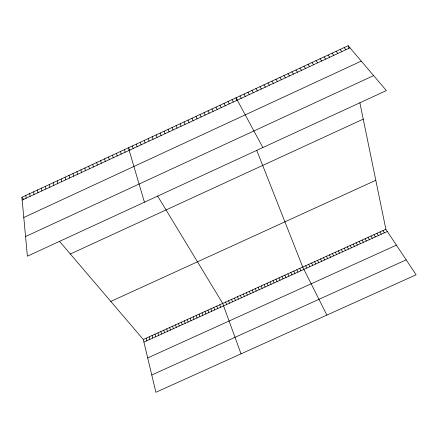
<?xml version="1.0" encoding="UTF-8"?>
<svg xmlns="http://www.w3.org/2000/svg" width="438" height="438" viewBox="0 0 438 438"><rect width="100%" height="100%" fill="white"/><g stroke="black" fill="none" stroke-linecap="round" stroke-linejoin="round"><path stroke-width="0.66" d="M21.9 197.248L348.161 45.716L386.376 90.573L27.391 256.192L21.9 197.248L23.849 199.531M22.163 200.051L349.973 47.846M23.789 217.489L361.268 61.106M25.563 236.542L373.625 75.604M70.332 254.007L363.239 119.131M110.809 301.432L375.804 180.292M59.48 241.289L143.303 339.51L385.867 229.266L359.866 102.7M143.916 342.083L387.334 231.483M147.705 357.934L396.412 245.149M151.778 374.983L406.185 259.854M344.137 47.589L345.927 49.724M340.107 49.456L341.886 51.602M336.088 51.328L337.84 53.48M332.064 53.195L333.8 55.358M328.046 55.062L329.765 57.23M324.027 56.929L325.724 59.108M320.014 58.791L321.689 60.981M315.995 60.658L317.654 62.853M311.982 62.519L313.624 64.725M307.974 64.386L309.589 66.598M303.961 66.248L305.56 68.465M299.953 68.109L301.536 70.337M295.946 69.971L297.506 72.204M291.943 71.827L293.482 74.077M287.936 73.688L289.463 75.944M283.933 75.55L285.439 77.811M385.867 229.266L416.1 274.785L155.906 392.284L143.303 339.51M382.883 230.623L384.345 232.841M279.937 77.406L281.42 79.678M379.905 231.976L381.356 234.199M376.926 233.334L378.366 235.556M275.935 79.262L277.402 81.545M373.948 234.686L375.377 236.914M370.97 236.038L372.388 238.272M271.938 81.118L273.383 83.406M367.997 237.391L369.398 239.63M365.018 238.743L366.414 240.988M267.941 82.974L269.37 85.273M362.045 240.095L363.43 242.345M263.95 84.83L265.357 87.135M359.072 241.447L360.447 243.698M129.905 150.289L128.394 147.792L144.436 202.192M157.614 196.01L222.701 303.425L241.031 353.844M356.099 242.8L357.463 245.056M259.958 86.686L261.344 88.996M353.127 244.147L354.479 246.408M350.154 245.499L351.495 247.766M255.967 88.536L257.336 90.858M347.186 246.846L348.517 249.118M344.213 248.198L345.538 250.476M251.976 90.392L253.328 92.719M341.246 249.545L342.56 251.828M247.99 92.243L249.321 94.581M338.278 250.897L339.581 253.18M335.311 252.244L336.603 254.533M244.004 94.093L245.313 96.442M332.349 253.591L333.625 255.885M329.381 254.938L330.652 257.237M240.019 95.944L241.311 98.298M326.42 256.285L327.673 258.59M323.452 257.632L324.7 259.942M262.871 147.551L236.033 97.794L237.106 100.516M320.49 258.978L321.727 261.289M317.528 260.325L318.76 262.641M232.025 99.656L233.284 102.027M314.572 261.672L315.787 263.994M228.023 101.517L229.255 103.894M311.61 263.019L312.814 265.34M308.653 264.36L309.847 266.687M224.015 103.379L225.236 105.766M305.691 265.707L306.879 268.04M326.879 315.075L302.735 267.049L256.723 150.289M220.013 105.235L221.212 107.633M299.762 268.401L300.922 270.744M296.783 269.753L297.939 272.102M216.011 107.096L217.193 109.5M293.81 271.106L294.955 273.454M290.837 272.458L291.971 274.812M212.014 108.953L213.175 111.362M287.865 273.81L288.987 276.164M208.017 110.809L209.156 113.228M284.897 275.157L286.009 277.522M281.924 276.509L283.025 278.875M204.02 112.665L205.143 115.095M278.957 277.856L280.046 280.232M275.989 279.209L277.068 281.585M200.024 114.521L201.13 116.957M273.022 280.555L274.089 282.937M270.054 281.902L271.111 284.289M196.032 116.377L197.116 118.818M267.087 283.255L268.133 285.642M192.041 118.227L193.103 120.68M264.119 284.601L265.16 286.994M261.157 285.948L262.187 288.346M188.05 120.083L189.096 122.541M258.196 287.295L259.214 289.699M255.234 288.642L256.241 291.046M184.064 121.934L185.088 124.403M252.272 289.989L253.268 292.398M249.31 291.33L250.295 293.75M180.078 123.784L181.086 126.264M246.348 292.677L247.328 295.097M243.391 294.024L244.355 296.444M176.092 125.635L177.078 128.12M240.435 295.365L241.387 297.796M172.107 127.485L173.076 129.982M237.478 296.712L238.42 299.143M234.522 298.054L235.452 300.49M168.126 129.336L169.073 131.838M231.565 299.4L232.485 301.837M228.609 300.742L229.523 303.184M164.146 131.186L165.077 133.694M225.658 302.083L226.555 304.53M160.166 133.032L161.08 135.55M219.75 304.766L220.632 307.224M216.799 306.107L217.67 308.571M156.191 134.882L157.083 137.406M213.848 307.449L214.708 309.918M152.21 136.727L153.086 139.262M210.902 308.79L211.751 311.259M207.951 310.131L208.789 312.606M148.241 138.572L149.095 141.118M205.006 311.467L205.833 313.947M202.055 312.809L202.876 315.294M144.266 140.417L145.104 142.969M199.109 314.15L199.92 316.636M196.164 315.486L196.963 317.977M140.297 142.262L141.113 144.819M193.224 316.822L194.012 319.318M136.327 144.102L137.127 146.675M190.278 318.163L191.056 320.665M187.338 319.499L188.105 322.007M132.358 145.947L133.141 148.526M184.393 320.835L185.154 323.348M181.452 322.171L182.203 324.684M178.512 323.507L179.251 326.025M175.578 324.843L176.3 327.367M124.43 149.632L125.169 152.221M172.638 326.179L173.355 328.708M169.698 327.514L170.404 330.044M120.466 151.471L121.189 154.072M166.763 328.85L167.458 331.385M116.503 153.311L117.209 155.923M163.828 330.186L164.513 332.721M160.894 331.517L161.567 334.063M112.544 155.151L113.234 157.768M157.959 332.853L158.627 335.399M155.025 334.183L155.682 336.734M108.586 156.99L109.254 159.613M152.096 335.519L152.742 338.07M149.166 336.849L149.796 339.412M104.627 158.824L105.279 161.458M146.232 338.18L146.856 340.748M100.674 160.664L101.304 163.303M96.721 162.498L97.335 165.148M92.768 164.338L93.36 166.993M88.815 166.172L89.396 168.838M84.868 168.006L85.426 170.678M348.161 45.716L348.768 48.673M80.921 169.84L81.463 172.517M76.978 171.669L77.493 174.362M73.031 173.503L73.535 176.202M69.089 175.331L69.571 178.042M65.147 177.166L65.612 179.876M61.21 178.994L61.654 181.715M57.268 180.823L57.696 183.549M53.332 182.651L53.743 185.389M49.401 184.48L49.79 187.223M45.464 186.303L45.837 189.057M41.533 188.132L41.889 190.891M37.602 189.955L37.942 192.725M33.677 191.778L33.994 194.56M29.751 193.607L30.047 196.388M25.826 195.43L26.105 198.222"/></g></svg>
